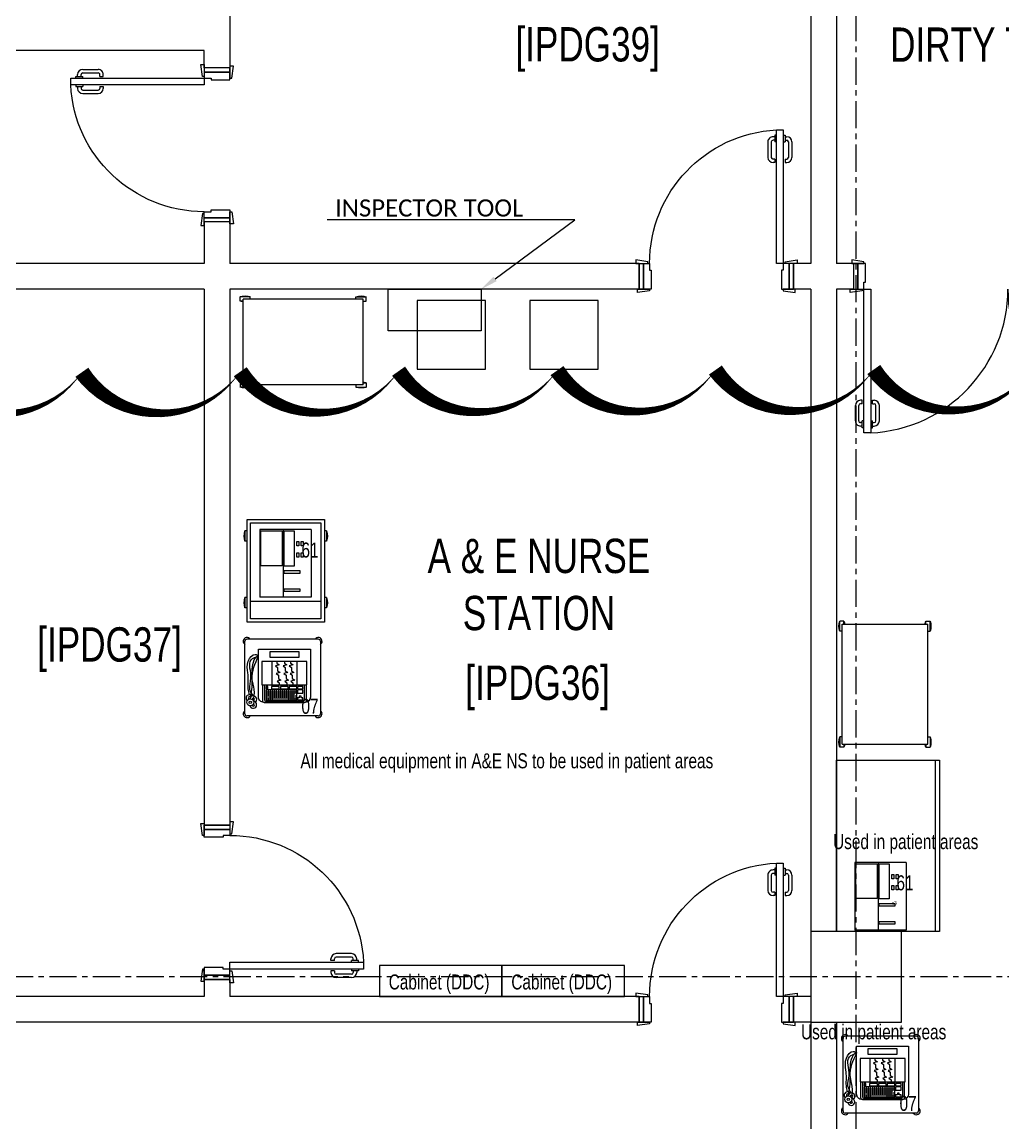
# Model space of a CAD drawing. Header units: millimetres. Extents: x 26027 to 581921, y 7230 to 233891.
# Drawn here: x 460986 to 466707, y 134292 to 140717 of the extents above; entities that cross this region are included whole.
import ezdxf
from ezdxf import colors
from ezdxf.entities.mleader import LeaderData, LeaderLine
from ezdxf.math import Vec2, Vec3

# ---------------------------------------------------------------- set-up
doc = ezdxf.new("R2010")
doc.units = ezdxf.units.MM
doc.header["$LTSCALE"] = 5
for name, pattern in [('CENTER', [50.800000000000004, 31.75, -6.35, 6.35, -6.35]), ('DASHED', [0.75, 0.5, -0.25]), ('HIDDEN2', [0.1875, 0.125, -0.0625])]:
    doc.linetypes.add(name, pattern=pattern)
for name, color, linetype, lineweight in [('72_EGR_BASE_TEXT', 7, 'Continuous', 5), ('Medical Equipment and Furniture', 163, 'Continuous', 0), ('Medical Equipment and Furniture1', 163, 'Continuous', 5), ('Ola wall', 5, 'Continuous', 5), ('Structure', 20, 'Continuous', 5), ('Walls', 32, 'Continuous', 5)]:
    doc.layers.add(name, color=color, linetype=linetype, lineweight=lineweight)
for name, color, linetype in [('axes', 9, 'Continuous'), ('GE-ARCHITECTURAL_ELEMENTS', 8, 'Continuous'), ('GE-FURNITURE', 8, 'Continuous')]:
    doc.layers.add(name, color=color, linetype=linetype)
for name, color, linetype, lineweight, true_color in [('E-POWR', 7, 'Continuous', 9, 0x4e7e3e), ('REV 01', 7, 'Continuous', 0, 0xe41b4d), ('Wooden Joinery', 7, 'Continuous', 5, 0xffdcd1)]:
    doc.layers.add(name, color=color, linetype=linetype, lineweight=lineweight, true_color=true_color)
doc.styles.get("Standard").update_dxf_attribs({"font": 'calibri.ttf'})
doc.styles.add('X3G_ENTITY_257CFD', font='swisscl.ttf', dxfattribs={"height": 200})
doc.styles.add('X3G_ENTITY_2587EA', font='swisscl.ttf', dxfattribs={"height": 200})

# ---------------------------------------------------------------- blocks, each defined once
blk = doc.blocks.new('CUPBOARD - GLASS TOP - LOCKABLE - 200x100x60')
at = {"layer": 'Medical Equipment and Furniture1'}
blk.add_line((283.1819098499546, -205.007439173523, 5.912943966429957e-06), (284.1819190833777, -205.007439173523, 6.219394982678285e-06), dxfattribs=at)
at = {"layer": 'Medical Equipment and Furniture1', "elevation": 6.219394982678285e-06}
blk.add_lwpolyline([(284.1819190833776, -204.4324391735099), (283.1819092343794, -204.4324391735099), (283.1819092343795, -205.0324391735099), (284.1819190833777, -205.0324391735099)], close=True, dxfattribs=at)
blk = doc.blocks.new('HF13959B-P')
at = {"color": 0}
for p, q in [((0.0418429454484999, 0.5135869539238059), (-0.0181570545515006, 0.5135869539238059)), ((-0.0181570545515006, 0.4885869539237381), (-0.0181570545515006, 0.5135869539238147)), ((-9e-16, 0.4885869539238074), (-0.0181570545515006, 0.4885869539238074)), ((-9e-16, 0.4999999999999992), (0, 0)), ((0.6999999999999993, 0.4999999999999992), (-9e-16, 0.4999999999999992)), ((0.0418429454484999, 0.4999999999999992), (0.0418429454484999, 0.5135869539238147)), ((0.6581570545514978, 0.5135869539238059), (0.7181570545514983, 0.5135869539238059)), ((0.6581570545514978, 0.4999999999999992), (0.6581570545514978, 0.5135869539238147)), ((0.6999999999999993, 0.4999999999999992), (0.6999999999999984, -9e-16)), ((0.6999999999999984, 0.4885869539238074), (0.7181570545514983, 0.4885869539238074)), ((0.7181570545514983, 0.4885869539237381), (0.7181570545514983, 0.5135869539238147)), ((-9e-16, 0.0114130460761901), (-0.0181570545515006, 0.0114130460761901)), ((-0.0181570545515006, 0.0114130460762594), (-0.0181570545515006, -0.0135869539238174)), ((0.6999999999999984, -9e-16), (0, 0)), ((0.6999999999999984, 0.0114130460761901), (0.7181570545514983, 0.0114130460761901)), ((0.7181570545514983, 0.0114130460762594), (0.7181570545514983, -0.0135869539238174)), ((0.0418429454484999, -0.0135869539238085), (-0.0181570545515006, -0.0135869539238085)), ((0.0418429454484999, -1.8e-15), (0.0418429454484999, -0.0135869539238174)), ((0.6581570545514978, -1.8e-15), (0.6581570545514978, -0.0135869539238174)), ((0.6581570545514978, -0.0135869539238085), (0.7181570545514983, -0.0135869539238085))]:
    blk.add_line(p, q, dxfattribs=at)
for centre, radius, start, end in [((0.0118429454485005, 0.4260869539238197), 0.092499999999987, 71.07535558394585, 108.9246444160541), ((0.6881570545514971, 0.4260869539238197), 0.092499999999987, 71.07535558394585, 108.9246444160541), ((0.0118429454485005, 0.5760869539238272), 0.0925000000000189, 251.0753555839527, 262.644125202139), ((0.6881570545514971, 0.5760869539238272), 0.0925000000000189, 277.355874797861, 288.9246444160473), ((0.0118429454485005, -0.0760869539238298), 0.0925000000000189, 97.35587479786103, 108.9246444160473), ((0.6881570545514971, -0.0760869539238298), 0.0925000000000189, 71.07535558395267, 82.64412520213895), ((0.0118429454485005, 0.0739130460761777), 0.092499999999987, 251.075355583946, 288.9246444160542), ((0.6881570545514971, 0.0739130460761777), 0.092499999999987, 251.075355583946, 288.9246444160542)]:
    blk.add_arc(centre, radius, start, end, dxfattribs=at)
blk = doc.blocks.new('IC.9')
at = {"layer": 'Medical Equipment and Furniture1'}
for p, q in [((31.93100921220991, -23.84866390138617), (31.93100921220991, -23.42480864571269)), ((32.35900921220991, -23.41280864571269), (31.94300921220992, -23.41280864571269)), ((32.37100921220991, -23.42480864571269), (32.37100921220991, -23.84866390138617)), ((32.03313819378553, -23.67841996201236), (32.29017819378555, -23.67841996201241)), ((32.06601789378544, -23.70823846401538), (32.06601789378539, -23.74293886401546)), ((32.07801309378533, -23.70823846401544), (32.07801309378539, -23.76607246401554)), ((32.09000829378539, -23.70823846401535), (32.09000829378539, -23.76607246401528)), ((32.10200349378539, -23.70823846401544), (32.10200349378539, -23.7545056640156)), ((32.11399869378522, -23.70823846401544), (32.11399869378522, -23.7545056640154)), ((32.12599389378528, -23.70823846401538), (32.12599389378522, -23.75450566401551)), ((32.13798909378511, -23.70823846401538), (32.13798909378517, -23.75450566401523)), ((32.14998429378517, -23.70823846401555), (32.14998429378511, -23.75450566401534)), ((32.16197949378511, -23.70823846401544), (32.16197949378522, -23.75450566401548)), ((32.17397469378511, -23.70823846401535), (32.17397469378511, -23.75450566401534)), ((32.18596989378511, -23.70823846401544), (32.18596989378517, -23.76607246401539)), ((32.19796509378511, -23.70823846401535), (32.19796509378506, -23.76607246401539)), ((32.20996029378495, -23.70823846401549), (32.20996029378495, -23.76607246401539)), ((32.22195549378495, -23.70823846401544), (32.22195549378495, -23.7313720640154)), ((32.05402269378544, -23.71980526401541), (32.23395069378546, -23.71980526401546)), ((32.05402269378556, -23.73137206401535), (32.22195549378495, -23.7313720640154)), ((32.0540226937855, -23.74293886401557), (32.23395069378557, -23.74293886401546)), ((32.0540226937855, -23.75450566401548), (32.23395069378563, -23.7545056640154)), ((32.0660178937855, -23.7545056640154), (32.0660178937855, -23.76607246401548)), ((32.22195549378495, -23.7545056640154), (32.221955493785, -23.76607246401551)), ((32.35900921220991, -23.86066390138618), (31.94300921220992, -23.86066390138618))]:
    blk.add_line(p, q, dxfattribs=at)
blk.add_lwpolyline([(32.28285819378556, -23.78123596201237), (32.04045819378553, -23.78123596201237, -0.414213562373095), (32.01045819378555, -23.75123596201237), (32.01045819378555, -23.47107681617243), (32.31285819378559, -23.47107681617243), (32.31285819378559, -23.75123596201237, -0.414213562373095)], format="xyb", close=True, dxfattribs=at)
for points in [[(32.24562993178586, -23.51931305940261), (32.07768645578528, -23.51931305940261), (32.07768645578528, -23.48495281233352), (32.24562993178586, -23.48495281233352)], [(32.29285819378561, -23.5418910565152), (32.03045819378553, -23.5418910565152), (32.03045819378553, -23.67841996201238), (32.29285819378561, -23.67841996201238)], [(32.23538122862936, -23.5418910565152), (32.08793515894178, -23.5418910565152), (32.08793515894178, -23.67841996201236), (32.23538122862936, -23.67841996201236)], [(32.05402269378544, -23.70181246401543), (32.06494689378547, -23.7018124640154), (32.06494689378553, -23.68896046401542), (32.0540226937855, -23.68896046401528)], [(32.05402269378556, -23.76607246401539), (32.23395069378557, -23.76607246401548), (32.23395069378557, -23.70823846401541), (32.05402269378538, -23.70823846401544)], [(32.08615269378538, -23.70181246401549), (32.13113469378555, -23.70181246401521), (32.1311346937855, -23.68896046401542), (32.08615269378549, -23.68896046401551)], [(32.13756069378553, -23.70181246401526), (32.18254269378554, -23.70181246401549), (32.18254269378565, -23.68896046401531), (32.13756069378553, -23.68896046401537)], [(32.18896869378563, -23.70181246401543), (32.23395069378557, -23.70181246401535), (32.23395069378546, -23.68896046401531), (32.18896869378551, -23.68896046401551)], [(32.23716369378559, -23.70181246401529), (32.26929369378564, -23.70181246401535), (32.26929369378564, -23.68896046401551), (32.23716369378553, -23.68896046401537)], [(32.23716369378559, -23.72751646401537), (32.26929369378558, -23.72751646401545), (32.26929369378558, -23.70823846401535), (32.23716369378565, -23.7082384640153)], [(32.23716369378559, -23.76607246401534), (32.26929369378558, -23.76607246401539), (32.26929369378564, -23.75514826401542), (32.25836949378561, -23.7551482640153), (32.25836949378561, -23.74422406401544), (32.24808789378557, -23.7442240640155), (32.24808789378562, -23.75514826401547), (32.23716369378553, -23.75514826401533)]]:
    blk.add_lwpolyline(points, close=True, dxfattribs=at)
for points in [[(32.11674626712306, -23.5418910565152), (32.11674626712306, -23.55312414746118), (32.13129274384073, -23.56237481156856), (32.10881187438235, -23.56766111785333), (32.12137434779584, -23.57757275619181), (32.12137434779584, -23.59541360603015)], [(32.16165819378557, -23.5418910565152), (32.16165819378557, -23.55312414746118), (32.17620467050324, -23.56237481156856), (32.15372380104486, -23.56766111785333), (32.1662862744584, -23.57757275619181), (32.1662862744584, -23.59541360603015)], [(32.19741196313475, -23.5418910565152), (32.19741196313475, -23.55312414746118), (32.21195843985248, -23.56237481156856), (32.18947757039405, -23.56766111785333), (32.20204004380759, -23.57757275619181), (32.20204004380759, -23.59541360603015)], [(32.12137434779584, -23.58649318111097), (32.12137434779584, -23.59772627205695), (32.13592082451356, -23.60697693616436), (32.11343995505513, -23.61226324244913), (32.12600242846867, -23.62217488078758), (32.12600242846867, -23.64001573062592)], [(32.12600242846867, -23.63109530570676), (32.12600242846867, -23.64232839665274), (32.14054890518639, -23.65157906076013), (32.11806803572796, -23.6568653670449), (32.1306305091415, -23.66677700538338), (32.1306305091415, -23.67841996201238)], [(32.1662862744584, -23.58649318111097), (32.1662862744584, -23.59772627205695), (32.18083275117607, -23.60697693616436), (32.15835188171764, -23.61226324244913), (32.17091435513117, -23.62217488078758), (32.17091435513117, -23.64001573062592)], [(32.17091435513117, -23.63109530570676), (32.17091435513117, -23.64232839665274), (32.1854608318489, -23.65157906076013), (32.16297996239047, -23.6568653670449), (32.175542435804, -23.66677700538338), (32.175542435804, -23.67841996201238)], [(32.20204004380759, -23.58649318111097), (32.20204004380759, -23.59772627205695), (32.21658652052531, -23.60697693616436), (32.19410565106688, -23.61226324244913), (32.20666812448042, -23.62217488078758), (32.20666812448042, -23.64001573062592)], [(32.20666812448042, -23.63109530570676), (32.20666812448042, -23.64232839665274), (32.22121460119808, -23.65157906076013), (32.19873373173971, -23.6568653670449), (32.21129620515325, -23.66677700538338), (32.21129620515325, -23.67841996201238)]]:
    blk.add_lwpolyline(points, dxfattribs=at)
for points in [[(32.03313819378553, -23.67841996201236), (32.03313819378548, -23.77021996201239, 0.4142135623732891), (32.04415419378552, -23.7812359620124), (32.27916219378562, -23.78123596201235, 0.4142135623734691), (32.29017819378566, -23.77021996201233), (32.29017819378555, -23.67841996201241)], [(32.04438369378556, -23.67841996201224), (32.04438369378545, -23.76607246401539, 0.414213562373095), (32.05080969378548, -23.77249846401551), (32.2725066937856, -23.77249846401551, 0.414213562373095), (32.27893269378558, -23.76607246401539), (32.27893269378558, -23.67841996201236)]]:
    blk.add_lwpolyline(points, format="xyb", dxfattribs=at)
for radius in [0.02020037412835518, 0.007369391614687629]:
    blk.add_circle((31.96192594937924, -23.78070605433834), radius, dxfattribs=at)
for centre, radius, start, end in [((31.94300921220992, -23.42480864571269), 0.02184401728573721, 33.32239747338802, 236.6776025268943), ((31.94300921220992, -23.42480864571269), 0.012, 90, 180), ((32.35900921220991, -23.42480864571269), 0.02184401728573721, 303.3223974731058, 146.677602526612), ((32.35900921220991, -23.42480864571269), 0.012, 0, 90), ((31.95792985451271, -23.75674487071586), 0.02020037412835518, 36.58801319847039, 226.4298396665764), ((31.95792985451271, -23.75674487071586), 0.007369391614687629, 39.18351800137962, 230.7800821151149), ((31.97990837627907, -23.76406641235812), 0.02020037412835518, 306.531056733292, 170.1101918550076), ((31.97990837627907, -23.76406641235812), 0.007369391614687629, 269.7291609013587, 175.8287378496676), ((31.94300921220992, -23.84866390138617), 0.02184401728573721, 123.3223974731057, 326.677602526612), ((31.97924236046794, -23.79601457454564), 0.02020037412835518, 193.6255468927605, 83.41806949186697), ((31.97924236046794, -23.79601457454564), 0.007369391614687629, 196.5334988627646, 80.51011752260426), ((32.35900921220991, -23.84866390138617), 0.02184401728573721, 213.322397473388, 56.67760252689428), ((31.94300921220992, -23.84866390138617), 0.012, 180, 270), ((32.35900921220991, -23.84866390138617), 0.012, 270, 0)]:
    blk.add_arc(centre, radius, start, end, dxfattribs=at)
for points in [[(31.95792985451271, -23.7365444965875), (31.95032549880409, -23.70285985146134), (31.95075222426294, -23.65381586102754), (31.94787695892438, -23.60988413190094), (31.95060746170219, -23.54098066740173), (31.99088386311257, -23.50141245908048), (32.01060019978826, -23.51030313272142)], [(31.97990837627907, -23.74386603822975), (31.95945094171782, -23.70418204785082), (31.96630771763529, -23.64079670167916), (31.96802218169404, -23.53286997310477), (32.01045819378555, -23.51059940586703)], [(31.98155780537832, -23.77594734180684), (31.98484704826683, -23.70671363369991), (31.97359795755614, -23.64512172664013), (32.01045819378555, -23.51059940586703), (32.01060019978826, -23.51030313272142)]]:
    blk.add_spline(points, degree=3, dxfattribs=at)
blk.add_open_spline([(31.96192594937924, -23.76050568020997), (31.96559744590468, -23.74271138166634), (31.97642022990829, -23.6902576074898), (31.97173908958501, -23.61521641067691), (31.97523445304302, -23.55232320440797), (31.99538639805877, -23.50941739577567), (32.0104581937855, -23.51059940586703)], degree=3, knots=[0, 0, 0, 0, 54.60149237066082, 160.9534842570858, 215.6461979976567, 261.9934536385832, 261.9934536385832, 261.9934536385832, 261.9934536385832], dxfattribs=at)
blk = doc.blocks.new('HF10647-P')
for p, q in [((0.5999999999999996, 0.4500000000000004), (0, 0.4500000000000004)), ((0, 0.4500000000000004), (0, 0)), ((0.0669047755633692, 0.4500000000000004), (0.0669047755633692, 0.4628911256467767)), ((0.0669047755633692, 0.4628911256467678), (0.1269047755633696, 0.4628911256467678)), ((0.1269047755633696, 0.4500000000000004), (0.1269047755633696, 0.4628911256467767)), ((0.4562463386827514, 0.4500000000000004), (0.4562463386827514, 0.4628911256467767)), ((0.4562463386827514, 0.4628911256467678), (0.5162463386827519, 0.4628911256467678)), ((0.5162463386827519, 0.4500000000000004), (0.5162463386827519, 0.4628911256467767)), ((0.5999999999999996, 0), (0.5999999999999996, 0.4500000000000004)), ((0.0199999999999996, 0.4299999999999999), (0.0199999999999996, 0.0199999999999998)), ((0.5800000000000001, 0.4300000000000008), (0.0199999999999996, 0.4299999999999999)), ((0.5800000000000001, 0.0199999999999998), (0.5800000000000001, 0.4300000000000008)), ((0, 0), (0.5999999999999996, 0)), ((0.0199999999999996, 0.0199999999999998), (0.5800000000000001, 0.0199999999999998)), ((0.0669047755633692, -0.0124344058440382), (0.0669047755633692, 0)), ((0.1269047755633696, -0.0124344058440382), (0.1269047755633696, 0)), ((0.4562463386827514, -0.0124344058440382), (0.4562463386827514, 0)), ((0.5162463386827519, -0.0124344058440382), (0.5162463386827519, 0)), ((0.0669047755633692, -0.0124344058439689), (0.1269047755633696, -0.0124344058439689)), ((0.4562463386827514, -0.0124344058439689), (0.5162463386827519, -0.0124344058439689))]:
    blk.add_line(p, q)
at = {"linetype": 'DASHED'}
blk.add_line((0.4800000000000005, 0.0199999999999998), (0.4800000000000005, 0.4300000000000008), dxfattribs=at)
for centre, radius, start, end in [((0.0969047755633685, 0.3753911256467817), 0.092499999999987, 71.07535558394585, 108.9246444160541), ((0.4862463386827507, 0.3753911256467817), 0.092499999999987, 71.07535558394585, 108.9246444160541), ((0.0969047755633685, 0.0750655941560512), 0.0925000000000189, 251.0753555839526, 288.9246444160474), ((0.4862463386827507, 0.0750655941560512), 0.0925000000000189, 251.0753555839526, 288.9246444160474)]:
    blk.add_arc(centre, radius, start, end)
blk = doc.blocks.new('ME11129-P')
for p, q in [((-1.77635683940025e-15, 0.3000000000000007), (0.3949999999999996, 0.3000000000000007)), ((0, 0), (-1.77635683940025e-15, 0.3000000000000007)), ((0.3950000000000014, 0), (0.3949999999999996, 0.3000000000000007)), ((-1.77635683940025e-15, 0.1630983020481587), (0.3949999999999996, 0.1630983020481587)), ((-1.77635683940025e-15, 0), (0.3949999999999996, 0))]:
    blk.add_line(p, q)
for points in [[(0.007503564578192012, 0.294285717004378), (0.007503564578192012, 0.1702551197895588), (0.211203912490129, 0.1702551197895588), (0.211203912490129, 0.294285717004378)], [(0.007503564578192012, 0.1573840190525395), (0.007503564578192012, 0.1000491228318587), (0.2123745881236605, 0.1000491228318587), (0.2123745881236605, 0.1573840190525395)], [(0.2393004894545552, 0.1573840190525395), (0.2393004894545552, 0.06728631389339768), (0.2556901824037823, 0.06728631389339768), (0.2556901824037823, 0.1573840190525395)], [(0.344662722231087, 0.1573840190525395), (0.344662722231087, 0.06728631389339768), (0.3610524151803158, 0.06728631389339768), (0.3610524151803158, 0.1573840190525395)], [(0.06955022435458424, 0.08366771059397493), (0.06955022435458424, 0.07196672404877802), (0.09530545005194746, 0.07196672404877802), (0.09530545005194746, 0.08366771059397493)], [(0.1351089535915317, 0.08366771059397493), (0.1351089535915317, 0.07196672404877802), (0.160864179288895, 0.07196672404877802), (0.160864179288895, 0.08366771059397493)], [(0.06955022435458424, 0.05792552465723944), (0.06955022435458424, 0.04622453811203897), (0.09530545005194746, 0.04622453811203897), (0.09530545005194746, 0.05792552465723944)], [(0.1351089535915317, 0.05792552465723944), (0.1351089535915317, 0.04622453811203897), (0.160864179288895, 0.04622453811203897), (0.160864179288895, 0.05792552465723944)]]:
    blk.add_lwpolyline(points, close=True)
blk = doc.blocks.new('A$C72370EFE')
at = {"layer": 'GE-ARCHITECTURAL_ELEMENTS'}
for p, q in [((-0.009999999999990905, -0.03999999999999915), (-0.01999999999998181, -0.03999999999999915)), ((-0.009999999999990905, -0.06000000000000227), (-0.01999999999998181, -0.06000000000000227)), ((-0.009999999999990905, -0.03000000000000114), (-0.01000000000010459, -0.07000000000000028)), ((0, -0.03000000000000114), (-0.009999999999990905, -0.03000000000000114)), ((0.04000000000019099, -0.03000000000000114), (0.0500000000001819, -0.03000000000000114)), ((0.0500000000001819, -0.03000000000000114), (0.05000000000029559, -0.07000000000000028)), ((0.0500000000001819, -0.03999999999999915), (0.0600000000001728, -0.03999999999999915)), ((0.0500000000001819, -0.06000000000000227), (0.0600000000001728, -0.06000000000000227)), ((-0.04999999999995453, -0.07000000000000028), (-0.04999999999984084, -0.1600000000000037)), ((-0.02999999999997272, -0.07000000000000028), (-0.02999999999985903, -0.1600000000000037)), ((0, -0.07000000000000028), (-0.009999999999990905, -0.07000000000000028)), ((0.04000000000019099, -0.07000000000000028), (0.0500000000001819, -0.07000000000000028)), ((0.07000000000016371, -0.07000000000000028), (0.07000000000005002, -0.1600000000000037)), ((0.09000000000014552, -0.07000000000000028), (0.09000000000003183, -0.1600000000000037)), ((-0.009999999999877218, -0.1700000000000017), (-0.01999999999986812, -0.1700000000000017)), ((-0.009999999999877218, -0.1900000000000048), (-0.01999999999986812, -0.1900000000000048)), ((-0.009999999999877218, -0.1700000000000017), (-0.009999999999877218, -0.1900000000000048)), ((0.05000000000006821, -0.1700000000000017), (0.06000000000005912, -0.1700000000000017)), ((0.05000000000006821, -0.1700000000000017), (0.05000000000006821, -0.1900000000000048)), ((0.05000000000006821, -0.1900000000000048), (0.06000000000005912, -0.1900000000000048))]:
    blk.add_line(p, q, dxfattribs=at)
for centre, radius, start, end in [((-0.01999999999998181, -0.07000000000000028), 0.03, 90, 180), ((-0.01999999999998181, -0.07000000000000028), 0.01, 90, 180), ((0.0600000000001728, -0.07000000000000028), 0.03, 0, 90), ((0.0600000000001728, -0.07000000000000028), 0.01, 0, 90), ((-0.01999999999986812, -0.1600000000000037), 0.03, 180, 270), ((-0.01999999999986812, -0.1600000000000037), 0.01, 180, 270), ((0.06000000000005912, -0.1600000000000037), 0.01, 270, 0), ((0.06000000000005912, -0.1600000000000037), 0.03, 270, 0)]:
    blk.add_arc(centre, radius, start, end, dxfattribs=at)
blk = doc.blocks.new('DR1')
at = {"layer": 'GE-FURNITURE', "elevation": -2.945133955413104e-07}
for points in [[(1743402.912935317, 41721.9257205883), (1743392.912455687, 41721.9257205883), (1743382.911976056, 41791.92907800316), (1743402.912935317, 41791.92907800316)], [(1743552.912935317, 41731.92620021896), (1743562.913414948, 41731.92620021896), (1743572.913894579, 41801.92955763405), (1743552.912935317, 41801.92955763405)], [(1743552.912935317, 41681.9238020652), (1744331.880757414, 41681.92380206316), (1744331.880757414, 41721.92572058603), (1743552.912935317, 41721.92572058807)], [(1743402.912935317, 40941.93147615599), (1743392.912455687, 40941.93147615599), (1743382.911976056, 40871.92811874114), (1743402.912935317, 40871.92811874137)], [(1743552.912935317, 40931.93099652487), (1743562.913414948, 40931.93099652487), (1743572.913894579, 40861.92763911025), (1743552.912935317, 40861.92763911025)]]:
    blk.add_lwpolyline(points, close=True, dxfattribs=at)
for points in [[(1743552.912935317, 41756.92739929538), (1743402.912935317, 41756.92739929538), (1743402.912935317, 41781.92859837227), (1743552.912935317, 41781.92859837203), (1743552.912935317, 41756.92739929538)], [(1743552.912935317, 41756.92739929562), (1743552.912935317, 41721.92572058807), (1743512.911016794, 41721.92572058807), (1743512.911016795, 41711.92524095741), (1743402.912935317, 41711.92524095718), (1743402.912935317, 41756.92739929538), (1743552.912935317, 41756.92739929562)], [(1743552.912935317, 40906.92979744868), (1743552.912935317, 40941.93147615599), (1743512.911016794, 40941.93147615623), (1743512.911016795, 40951.93195578665), (1743402.912935317, 40951.93195578712), (1743402.912935317, 40906.92979744915), (1743552.912935317, 40906.92979744868)], [(1743552.912935317, 40906.92979744892), (1743402.912935317, 40906.92979744915), (1743402.912935317, 40881.92859837227), (1743552.912935317, 40881.92859837203), (1743552.912935317, 40906.92979744892)]]:
    blk.add_lwpolyline(points, dxfattribs=at)
at = {"layer": 'GE-FURNITURE'}
blk.add_arc((1743552.912935317, 41721.92572058807, -2.945133955413104e-07), 779.9942444320768, 270.0000000000171, 357.0603026895866, dxfattribs=at)
at = {"layer": 'GE-FURNITURE', "xscale": -999.9999999998856, "yscale": 999.9999999998856, "zscale": 999.9999999998854, "rotation": 270}
blk.add_blockref('A$C72370EFE', (1744331.880757414, 41681.92380206264, -2.945133955413104e-07), dxfattribs=at)
blk = doc.blocks.new('A$C009F45C9')
at = {"layer": 'GE-ARCHITECTURAL_ELEMENTS'}
for p, q in [((844.047512697638, -1650.000000001863), (754.047512697638, -1650.000000001513)), ((844.047512697638, -1670.000000001863), (754.047512697638, -1670.000000001513)), ((724.0475126975216, -1690.000000001397), (724.0475126975216, -1680.000000001397)), ((744.0475126975216, -1690.000000001397), (724.0475126975216, -1690.000000001397)), ((744.0475126975216, -1690.000000001397), (744.0475126975216, -1680.000000001513)), ((884.0475126975216, -1690.000000001979), (844.0475126975216, -1690.000000001746)), ((844.0475126974052, -1700.000000001746), (844.0475126975216, -1690.000000001863)), ((854.0475126975216, -1690.000000001863), (854.0475126975216, -1680.000000001863)), ((874.0475126975216, -1690.000000001979), (874.0475126975216, -1680.000000001979)), ((884.0475126974052, -1700.000000001979), (884.0475126975216, -1690.000000001979)), ((724.0475126971724, -1750.000000001281), (724.0475126971724, -1760.000000001281)), ((744.0475126971724, -1750.000000001397), (724.0475126971724, -1750.000000001281)), ((744.0475126971724, -1750.000000001397), (744.0475126971724, -1760.000000001397)), ((844.0475126971724, -1770.000000001979), (754.0475126971724, -1770.000000001397)), ((844.0475126970559, -1790.000000001979), (754.0475126970559, -1790.000000001397)), ((844.0475126972888, -1740.000000001979), (844.0475126971724, -1750.000000001979)), ((884.0475126971724, -1750.000000002212), (844.0475126971724, -1750.000000002095)), ((854.0475126971724, -1750.000000001979), (854.0475126971724, -1760.000000001979)), ((874.0475126971724, -1750.000000002095), (874.0475126971724, -1760.000000002095)), ((884.0475126972888, -1740.000000002212), (884.0475126971724, -1750.000000002212))]:
    blk.add_line(p, q, dxfattribs=at)
for points in [[(-74.99999999662396, -59.99999999965075), (-84.99999999662396, -59.99999999976717), (-94.9999999969732, 10.00000000023283), (-74.9999999969732, 10.00000000034925)], [(74.99999999708962, -49.99999999935972), (84.99999999708962, -49.99999999935972), (94.99999999674037, 20.00000000087311), (74.99999999674037, 20.0000000007567)], [(74.99999999743886, -99.99999999970896), (914.0470785335638, -99.9999999977299), (914.0470785334473, -59.99999999749707), (74.99999999720603, -59.99999999947613)], [(75.00043416128028, -1700.000000000116), (914.0475126974052, -1700.000000002095), (914.0475126972888, -1740.000000002328), (75.00043416104745, -1740.000000000349)], [(75.00043416128028, -1700.000000000116), (914.0475126974052, -1700.000000002095), (914.0475126972888, -1740.000000002328), (75.00043416104745, -1740.000000000349)], [(-74.99956583278254, -1740.000000000175), (-84.99956583278254, -1740.000000000058), (-94.99956583313178, -1810.000000000058), (-74.99956583313178, -1810.000000000175)], [(75.00043416093104, -1750.000000000466), (85.00043416093104, -1750.000000000466), (95.00043416058179, -1820.000000000698), (75.00043416058179, -1820.000000000582)]]:
    blk.add_lwpolyline(points, close=True, dxfattribs=at)
for points in [[(74.9999999969732, -24.99999999982538), (-74.99999999674037, -25.00000000011642), (-74.99999999685679, -1.164153218269348e-10), (74.99999999685679, 1.746229827404022e-10), (74.9999999969732, -24.99999999982538)], [(74.99999999685679, -24.99999999970896), (74.99999999720603, -59.99999999947613), (34.99999999685679, -59.99999999994179), (34.99999999708962, -69.99999999970896), (-74.99999999662396, -70), (-74.99999999674037, -25.00000000011642), (74.99999999685679, -24.99999999970896)], [(75.0004341606982, -1775.000000000116), (75.00043416104745, -1740.000000000349), (35.00043416069821, -1739.999999999884), (35.00043416093104, -1730.000000000116), (-74.99956583278254, -1729.999999999825), (-74.99956583289895, -1774.999999999709), (75.0004341606982, -1775.000000000116)], [(75.00043416081462, -1775), (-74.99956583289895, -1774.999999999709), (-74.99956583301537, -1799.999999999709), (75.0004341606982, -1800), (75.00043416081462, -1775)]]:
    blk.add_lwpolyline(points, dxfattribs=at)
for centre, radius, start, end in [((74.9995658332482, -59.99999999947613), 840.0000000003492, 270, 357.2705973658222), ((75.00043416093104, -1740.000000000349), 840.0000000003492, 2.729402634177806, 90), ((754.0475126975216, -1680.000000001513), 30, 90, 180), ((754.0475126975216, -1680.000000001513), 10, 90, 180), ((844.0475126975216, -1680.000000001863), 30, 0, 90), ((844.0475126975216, -1680.000000001863), 10, 0, 90), ((754.0475126971724, -1760.000000001397), 30, 180, 270), ((754.0475126971724, -1760.000000001397), 10, 180, 270), ((844.0475126971724, -1760.000000001979), 10, 270, 0), ((844.0475126971724, -1760.000000001979), 30, 270, 0)]:
    blk.add_arc(centre, radius, start, end, dxfattribs=at)

msp = doc.modelspace()

# ---------------------------------------------------------------- linework, layer by layer
at = {"color": 1, "elevation": 2.361868934011321}
msp.add_lwpolyline([(463120.3985465135, 139158.5358838059), (463663.9374211828, 139158.5358838059), (463663.9374211828, 138915.6608428563), (463120.3985465135, 138915.6608428563)], close=True, dxfattribs=at)
at = {"layer": 'axes', "linetype": 'CENTER', "lineweight": 0}
for p, q in [((465850.8136326098, 120285.5883598276, 2.361868934011637), (465850.8136326098, 230891.1259078742, 2.361868934011637)), ((580937.8203590373, 135145.266500985, 2.361868934011056), (448568.3167028979, 135145.266500985, 2.361868934011056))]:
    msp.add_line(p, q, dxfattribs=at)
at = {"layer": 'Medical Equipment and Furniture', "elevation": -2.94491372621053e-07}
for points in [[(463289.6887730537, 138692.0827047077), (463689.6887730537, 138692.0827047077), (463689.6887730537, 139092.0827047077), (463289.6887730537, 139092.0827047077)], [(463946.8465437731, 138692.0827047077), (464346.8465437731, 138692.0827047077), (464346.8465437731, 139092.0827047077), (463946.8465437731, 139092.0827047077)]]:
    msp.add_lwpolyline(points, close=True, dxfattribs=at)
at = {"layer": 'Medical Equipment and Furniture', "elevation": 2.361868345007083}
for points in [[(463784.6626788341, 135210.2661969059), (463069.6626789533, 135210.2661969059), (463069.6626789533, 135030.2661969059), (463784.6626788341, 135030.2661969059), (463784.6626788341, 135210.2661969059)], [(464499.6626789533, 135210.2661969059), (463784.6626788341, 135210.2661969059), (463784.6626788341, 135030.2661969059), (464499.6626789533, 135030.2661969059), (464499.6626789533, 135210.2661969059)]]:
    msp.add_lwpolyline(points, dxfattribs=at)
at = {"layer": 'Ola wall', "elevation": 2.361868639497925}
msp.add_lwpolyline([(464585.812085297, 139308.7315464953), (464585.812085297, 139158.5358838059)], dxfattribs=at)
at = {"layer": 'REV 01', "elevation": 2.361869228524717}
msp.add_lwpolyline([(470843.7840054722, 141178.458130886, 0, 92.37811408067861, -0.52056705), (470854.1777491386, 140254.7354635216, 0, 92.37811408067861, -0.52056705), (470864.5714928049, 139331.0127961571, 0, 92.37811408067861, -0.52056705), (470572.109674026, 138705.7034644221, 0, 92.37811408067861, -0.52056705), (469648.3342704152, 138702.4477319571, 0, 92.37811408067861, -0.52056705), (468724.5588668043, 138699.191999492, 0, 92.37811408067861, -0.52056705), (467800.7834631935, 138695.936267027, 0, 92.37811408067861, -0.52056705), (466877.0080595826, 138692.6805345619, 0, 92.37811408067861, -0.52056705), (465953.2326559718, 138689.4248020968, 0, 92.37811408067861, -0.52056705), (465029.4572523609, 138686.1690696318, 0, 92.37811408067861, -0.52056705), (464105.68184875, 138682.9133371667, 0, 92.37811408067861, -0.52056705), (463181.9064451392, 138679.6576047016, 0, 92.37811408067861, -0.52056705), (462258.1310415283, 138676.4018722366, 0, 92.37811408067861, -0.52056705), (461334.3556379175, 138673.1461397715, 0, 92.37811408067861, -0.52056705), (460410.5802343066, 138669.8904073065, 0, 92.37811408067861, -0.52056705), (459486.8048306957, 138666.6346748414, 0, 92.37811408067861, -0.52056705), (459004.3403646437, 139102.3004346336, 0, 92.37811408067861, -0.52056705), (459012.6113029575, 140026.0445483847, 0, 92.37811408067861, -0.52056705), (459020.8822412713, 140949.7886621357, 0, 92.37811408067861, -0.52056705)], format="xyseb", dxfattribs=at)
at = {"layer": 'Structure', "elevation": 2.361868639497925}
msp.add_lwpolyline([(465585.812085297, 134880.266500985), (466115.812085297, 134880.266500985), (466115.812085297, 135410.266500985), (465585.812085297, 135410.266500985)], close=True, dxfattribs=at)
msp.add_lwpolyline([(465585.812085297, 134880.266500985), (466115.812085297, 134880.266500985), (466115.812085297, 135410.266500985), (465585.812085297, 135410.266500985)], close=True, dxfattribs=at)
at = {"layer": 'Walls'}
for p, q in [((462048.5235358458, 140550.2665152901, 2.361868934011321), (458610.8122935034, 140550.2665152901, 2.361868934011321)), ((462048.5238823993, 140450.2665152901, 2.361868934011321), (462048.5235358458, 140550.2665152901, 2.361868934011321)), ((462198.5238823993, 140450.2665152901, 2.361868934011321), (462048.5238823993, 140450.2665152901, 2.361868934011321)), ((462198.5238823993, 139550.2665152901, 2.361868934011321), (462048.5238823993, 139550.2665152901, 2.361868934011321)), ((462048.5238823993, 139308.5358838059, 2.361868934011321), (458610.8123658518, 139308.5358838059, 2.361868934011321)), ((464585.812085297, 139308.5358838059, 2.361868934011321), (462198.5238823993, 139308.5358838059, 2.361868934011321)), ((465585.812085297, 139308.5358838059, 2.361868934011321), (465485.812085297, 139308.5358838059, 2.361868934011321)), ((465835.812085297, 139308.5358838059, 2.361868934011321), (465735.812085297, 139308.5358838059, 2.361868934011321)), ((462048.5238823993, 139158.5358838059, 2.361868934011321), (460848.5238823993, 139158.5358838059, 2.361868934011321)), ((464585.812085297, 139158.5358838059, 2.361868934011321), (462198.5238823993, 139158.5358838059, 2.361868934011321)), ((465585.812085297, 139158.5358838059, 2.361868934011321), (465485.812085297, 139158.5358838059, 2.361868934011321)), ((465835.812085297, 139158.5358838059, 2.361868934011321), (465735.812085297, 139158.5358838059, 2.361868934011321)), ((462198.5238823993, 136030.2661969059, 2.361868639497925), (462048.5238823993, 136030.2661969059, 2.361868639497925)), ((462048.5238823993, 135180.2661969059, 2.361868639497925), (462037.094420228, 135180.2661969059, 2.361868639497925)), ((462198.5238823993, 135130.2661969059, 2.361868639497925), (462048.5238823993, 135130.2661969059, 2.361868639497925)), ((462048.5238823993, 135030.2661969059, 2.361868639497925), (460848.5238823993, 135030.2661969059, 2.361868639497925)), ((464585.812085297, 135030.2661969059, 2.361868639497925), (462198.5238823993, 135030.2661969059, 2.361868639497925)), ((465585.812085297, 135030.2661969059, 2.361868639497925), (465485.812085297, 135030.2661969059, 2.361868639497925)), ((464585.812085297, 134880.2661969059, 2.361868639497925), (458915.8123136847, 134880.2661969059, 2.361868639497925)), ((465585.812085297, 134880.2661969059, 2.361868639497925), (465485.812085297, 134880.2661969059, 2.361868639497925))]:
    msp.add_line(p, q, dxfattribs=at)
for points, elevation in [([(465585.8121415135, 142270.2664866801), (462198.5238823993, 142270.2664866799), (462198.5238823993, 140450.2665152901)], 2.361868934011321), ([(465585.812085297, 142080.2664866799), (465585.812085297, 139308.5358838059)], 2.361868639497925), ([(465735.812085297, 142080.2664866799), (465735.812085297, 139308.5358838059)], 2.361868639497925), ([(462048.5238823993, 139550.2665152901), (462048.5238823993, 139308.5358838059)], 2.36186834498453), ([(462198.5238823993, 139550.2665152901), (462198.5238823993, 139308.5358838059)], 2.36186834498453), ([(465485.812085297, 139308.7315464953), (465485.812085297, 139158.5358838059)], 2.361868639497925), ([(465835.812085297, 139308.7315464953), (465835.812085297, 139158.5358838059)], 2.361868639497925), ([(462048.5238823993, 139158.5358838059), (462048.5238823993, 136030.2661969059)], 2.36186834498453), ([(462198.5238823993, 139158.5358838059), (462198.5238823993, 136030.2661969059)], 2.36186834498453), ([(465585.812085297, 139158.5358838059), (465585.812085297, 135410.266500985)], 2.361868639497925), ([(465735.812085297, 139158.5358838059), (465735.812085297, 135410.266500985)], 2.361868639497925), ([(462048.5238823993, 135130.2661969059), (462048.5238823993, 135030.2664838443)], 2.36186834498453), ([(462198.5238823993, 135130.2661969059), (462198.5238823993, 135030.2664838443)], 2.36186834498453), ([(464585.812085297, 135030.2664268517), (464585.812085297, 134880.2661969059)], 2.361868639497925), ([(465485.812085297, 135030.2661969059), (465485.812085297, 134880.2661969059)], 2.361868639497925), ([(465585.812085297, 134880.266500985), (465585.812085297, 132678.4354615561), (465835.812085297, 132678.4354615561)], 2.361868639497925), ([(465735.812085297, 134880.266500985), (465735.812085297, 132828.2397988667), (465835.812085297, 132828.2397988667)], 2.361868639497925)]:
    msp.add_lwpolyline(points, dxfattribs=dict(at, elevation=elevation))

# ---------------------------------------------------------------- block references
at = {"layer": 'Medical Equipment and Furniture', "xscale": -1000, "yscale": 1000, "zscale": 1000}
for name, p, rotation in [('HF13959B-P', (462275.0994547866, 139100.3235609748, 2.361868934033874), 180), ('HF13959B-P', (466268.1405977649, 137203.2306664924, 2.36186922854727), 90), ('CUPBOARD - GLASS TOP - LOCKABLE - 200x100x60', (261303.3729117555, 419592.1855844002, 2.355648950024404), 90)]:
    msp.add_blockref(name, p, dxfattribs=dict(at, rotation=rotation))
at = {"layer": 'Medical Equipment and Furniture', "lineweight": 0, "extrusion": (-4.541312782835943e-15, 8.322069633463308e-23, -1), "xscale": 1000, "yscale": 1000, "zscale": 1000, "rotation": 270}
msp.add_blockref('HF10647-P', (-462748.8469979912, 137814.6234068179, 0.0002404067543959248), dxfattribs=at)
at = {"layer": 'Medical Equipment and Furniture', "linetype": 'HIDDEN2', "ltscale": 5000, "extrusion": (-4.192182003318256e-15, -8.551454854297192e-16, -1), "xscale": 1000, "yscale": 1000, "zscale": 1000, "rotation": 270.000191299929}
for p in [(-462672.4841685444, 137754.9031168723, 2.92412195622928e-07), (-466142.6966531407, 135812.6602002073, 2.923993087608642e-07)]:
    msp.add_blockref('ME11129-P', p, dxfattribs=at)
at = {"layer": 'Medical Equipment and Furniture', "xscale": 1000, "yscale": 1000, "zscale": 1000}
for p in [(430354.6350819133, 160528.1247220256, 2.361868934033874), (433843.0156682176, 158210.8605730275, 2.36186922854727)]:
    msp.add_blockref('IC.9', p, dxfattribs=at)
at = {"layer": 'Wooden Joinery', "xscale": -1}
msp.add_blockref('DR1', (2205601.436817716, 98668.3379169181, 2.361869228524717), dxfattribs=at)
for p, rotation in [((423703.8834869242, -1604244.377051512, 2.361869228524717), 270), ((-1281354.389052918, 176912.1947952784, 2.361868934011321), 180), ((423703.8834869242, -1608522.842401101, 2.361869228524717), 270)]:
    msp.add_blockref('DR1', p, dxfattribs=dict(at, rotation=rotation))
at = {"layer": 'Wooden Joinery', "rotation": 269.9999999999999}
msp.add_blockref('A$C009F45C9', (467635.8130995943, 139233.6342000323, 2.361868934010967), dxfattribs=at)

# ---------------------------------------------------------------- texts
at = {"layer": '72_EGR_BASE_TEXT', "char_height": 200, "attachment_point": 2, "style": 'X3G_ENTITY_2587EA'}
for s, insert in [('[IPDG39]', (464284.6283721169, 140687.3653918807, 2.361869523038112)), ('DIRTY THEATRE', (466862.6352828138, 140685.3900630563, 8.83561932951693e-07)), ('A & E NURSE^M^JSTATION', (464000.3669620194, 137701.5920609618, 2.361869523038112)), ('[IPDG37]', (461495.7200172974, 137184.7667677866)), ('[IPDG36]', (463992.5590071194, 136961.1753373889, 2.361869523038112))]:
    msp.add_mtext(s, dxfattribs=dict(at, insert=insert))
at = {"layer": 'Medical Equipment and Furniture', "char_height": 87.47307164393662, "attachment_point": 2, "style": 'X3G_ENTITY_257CFD'}
for s, insert in [('61', (462665.2004739842, 137679.6115230203, 2.361868934033874)), ('07', (462665.2004739842, 136767.5143580104, 2.361868934033874)), ('61', (466135.4129585805, 135737.3686063553, 2.361868934033874)), ('Cabinet (DDC)', (463418.1948792601, 135158.824619147, 2.36186893403405)), ('Cabinet (DDC)', (464133.1948791409, 135158.824619147, 2.36186893403405)), ('07', (466153.5810602885, 134450.2502090123, 2.36186922854727))]:
    msp.add_mtext(s, dxfattribs=dict(at, insert=insert))
at = {"layer": 'Medical Equipment and Furniture', "color": 1, "char_height": 87.47307164393663, "width": 3260.53706408931, "attachment_point": 2, "style": 'X3G_ENTITY_257CFD'}
for s, insert in [('All medical equipment in A&E NS to be used in patient areas', (463813.2814045111, 136449.4860352918, -2.944692747419708e-07)), ('Used in patient areas', (466139.7029184473, 135977.954039538, -1.472514758127375e-06)), ('Used in patient areas', (465952.5630735545, 134867.7393982187, 2.361868050501785))]:
    msp.add_mtext(s, dxfattribs=dict(at, insert=insert))
at = {"layer": 'Medical Equipment and Furniture', "insert": (466072.9180222289, 135587.3078686204, -2.9446151916801e-07), "char_height": 21.86826791098416, "width": 20.63584914273737, "attachment_point": 2, "style": 'X3G_ENTITY_257CFD'}
msp.add_mtext('x3', dxfattribs=at)

# ---------------------------------------------------------------- leaders
at = {"layer": 'E-POWR'}
ml = msp.add_multileader_mtext('Standard', dxfattribs=at)
ml.set_content('INSPECTOR TOOL', color=256)
ml.set_leader_properties()
ml.build(insert=Vec2(0, 0))
ml.multileader.update_dxf_attribs({"text_right_attachment_type": 6, "dogleg_length": 200, "arrow_head_size": 100})
ctx = ml.context
ctx.base_point, ctx.char_height, ctx.arrow_head_size, ctx.landing_gap_size, ctx.plane_origin = Vec3(462713.7579043497, 139631.3641715698), 100, 100, 100, Vec3(469595.7851203638, 138783.584633777)
ctx.right_attachment, ctx.text_align_type = 6, 2
notes = []
notes.append((ctx, [(1, (1, 1, 0), (464209.0655966573, 139562.0949408006), (-1, 0), 200, [(0, [(463663.9374211828, 139158.5358838059)], 0, [])])]))
ctx.mtext.insert, ctx.mtext.width, ctx.mtext.defined_height, ctx.mtext.alignment, ctx.mtext.flow_direction = Vec3(463909.0655966573, 139682.0949408006), 2204.135815532878, 405.7417209889869, 3, 5
for ctx, leaders in notes:
    for number, flags, end, landing, length, lines in leaders:
        leader = LeaderData()
        leader.index, (leader.has_last_leader_line, leader.has_dogleg_vector, leader.attachment_direction) = number, flags
        leader.last_leader_point, leader.dogleg_vector, leader.dogleg_length = Vec3(end), Vec3(landing), length
        for number, points, colour, breaks in lines:
            line = LeaderLine()
            line.index, line.vertices, line.color, line.breaks = number, Vec3.list(points), colors.encode_raw_color(colour), breaks
            leader.lines.append(line)
        ctx.leaders.append(leader)

doc.saveas('drawing.dxf')
